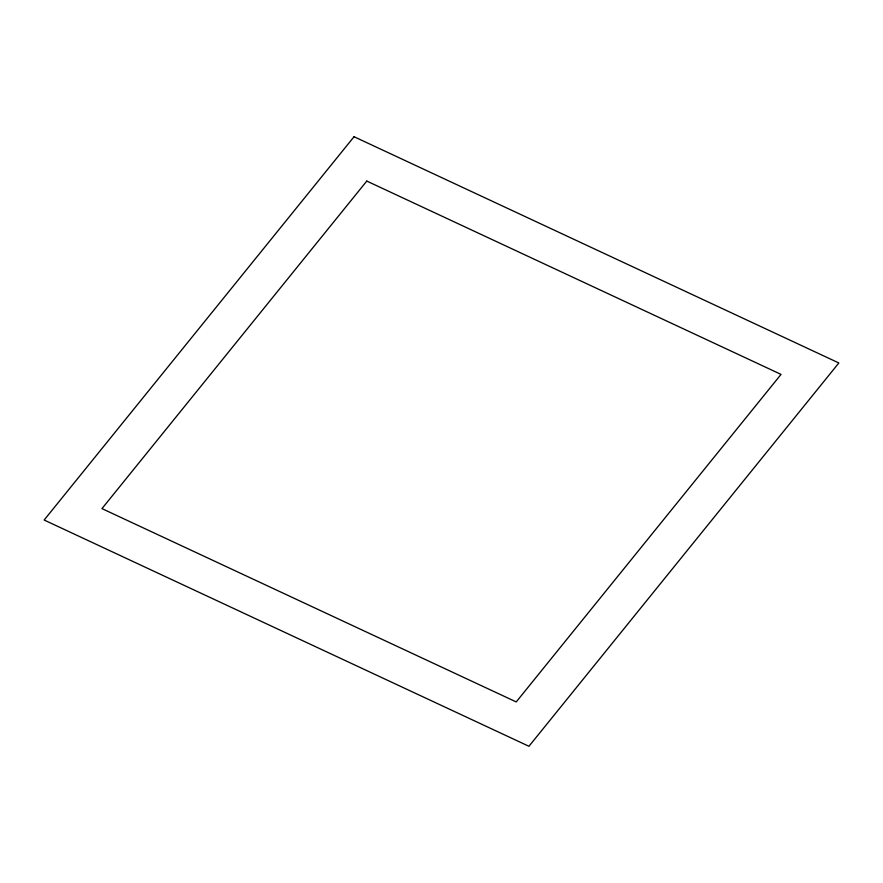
<?xml version="1.0" encoding="UTF-8"?>
<svg xmlns="http://www.w3.org/2000/svg" width="883" height="883" viewBox="0 0 883 883"><rect width="100%" height="100%" fill="white"/><g stroke="black" fill="none" stroke-linecap="round" stroke-linejoin="round"><path stroke-width="1.32" d="M354.05 136.722L44.15 520.032L528.95 746.278L838.85 362.968L354.05 136.722M366.776 181.07L101.964 508.608L516.224 701.93L781.036 374.392L366.776 181.07"/></g></svg>
